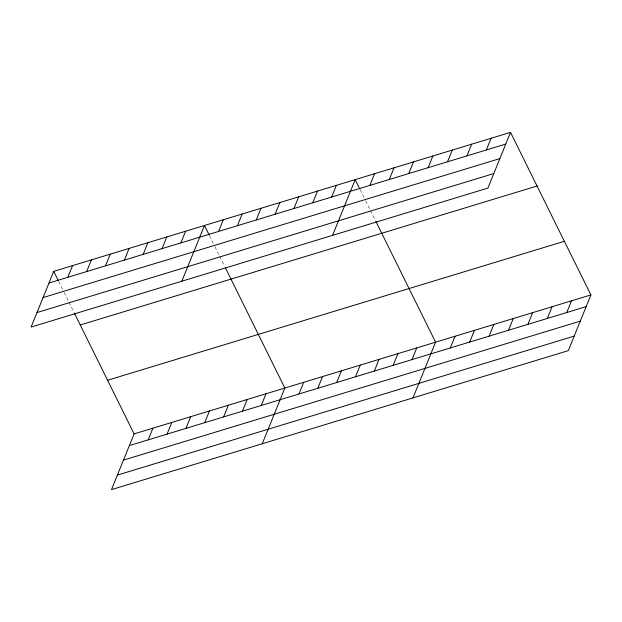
<?xml version="1.0" encoding="UTF-8"?>
<svg xmlns="http://www.w3.org/2000/svg" width="622" height="622" viewBox="0 0 622 622"><rect width="100%" height="100%" fill="white"/><g stroke="black" fill="none" stroke-linecap="round" stroke-linejoin="round"><path stroke-width="0.47" stroke-dasharray="3.11 2.33" d="M360.255 189.842L365.308 200.059M365.736 200.914L375.416 220.499M209.521 235.699L214.574 245.923M214.994 246.771L224.674 266.356M58.779 281.564L63.833 291.78M64.253 292.635L73.94 312.213"/><path stroke-width="0.93" d="M53.725 271.347L31.1 327.071L487.889 188.101L510.514 132.377L53.725 271.347L58.359 280.709M67.821 277.303L72.572 265.61M86.668 271.573L91.411 259.879M105.507 265.835L110.257 254.149M124.346 260.105L129.096 248.411M143.192 254.375L147.943 242.681M162.031 248.644L166.782 236.951M180.878 242.907L185.62 231.213M181.842 281.206L204.467 225.483L209.101 234.852M74.36 313.068L134.111 433.899L111.486 489.623L568.275 350.652L590.9 294.929L510.514 132.377M218.563 231.446L223.306 219.753M148.207 439.863L152.958 428.169M237.402 225.708L242.152 214.022M167.054 434.133L171.796 422.439M256.248 219.978L260.991 208.284M185.892 428.395L190.643 416.709M275.087 214.248L279.838 202.554M204.739 422.665L209.482 410.971M293.934 208.51L298.677 196.824M223.578 416.934L228.328 405.241M312.773 202.78L317.523 191.086M242.424 411.196L247.167 399.511M331.619 197.05L336.362 185.356M261.263 405.466L266.014 393.773M332.576 235.349L355.209 179.626L359.835 188.987M262.227 443.766L284.853 388.042L225.522 268.059M369.872 185.41L374.615 173.717M298.949 393.998L303.699 382.312M389.286 179.501L394.029 167.808M317.788 388.268L322.538 376.574M408.701 173.6L413.443 161.907M336.634 382.538L341.385 370.844M428.115 167.691L432.858 155.998M355.473 376.8L360.224 365.114M447.521 161.782L452.272 150.089M374.32 371.07L379.062 359.376M466.935 155.881L471.686 144.187M393.158 365.339L397.909 353.646M486.35 149.972L491.1 138.278M412.005 359.609L416.748 347.916M412.969 397.909L435.594 342.186L375.836 221.346M450.258 347.97L455.009 336.277M469.672 342.061L474.423 330.368M489.086 336.152L493.837 324.466M508.501 330.251L513.243 318.557M527.915 324.342L532.657 312.648M547.329 318.433L552.072 306.747M566.735 312.532L571.486 300.838M48.982 283.033L505.764 144.063M43.081 297.565L499.863 158.594M37.001 312.539L493.782 173.569M80.254 324.987L537.043 186.017M107.59 380.26L564.372 241.289M134.111 433.899L590.9 294.929M129.368 445.593L586.149 306.623M123.467 460.124L580.256 321.154M117.387 475.099L574.176 336.121"/></g></svg>
